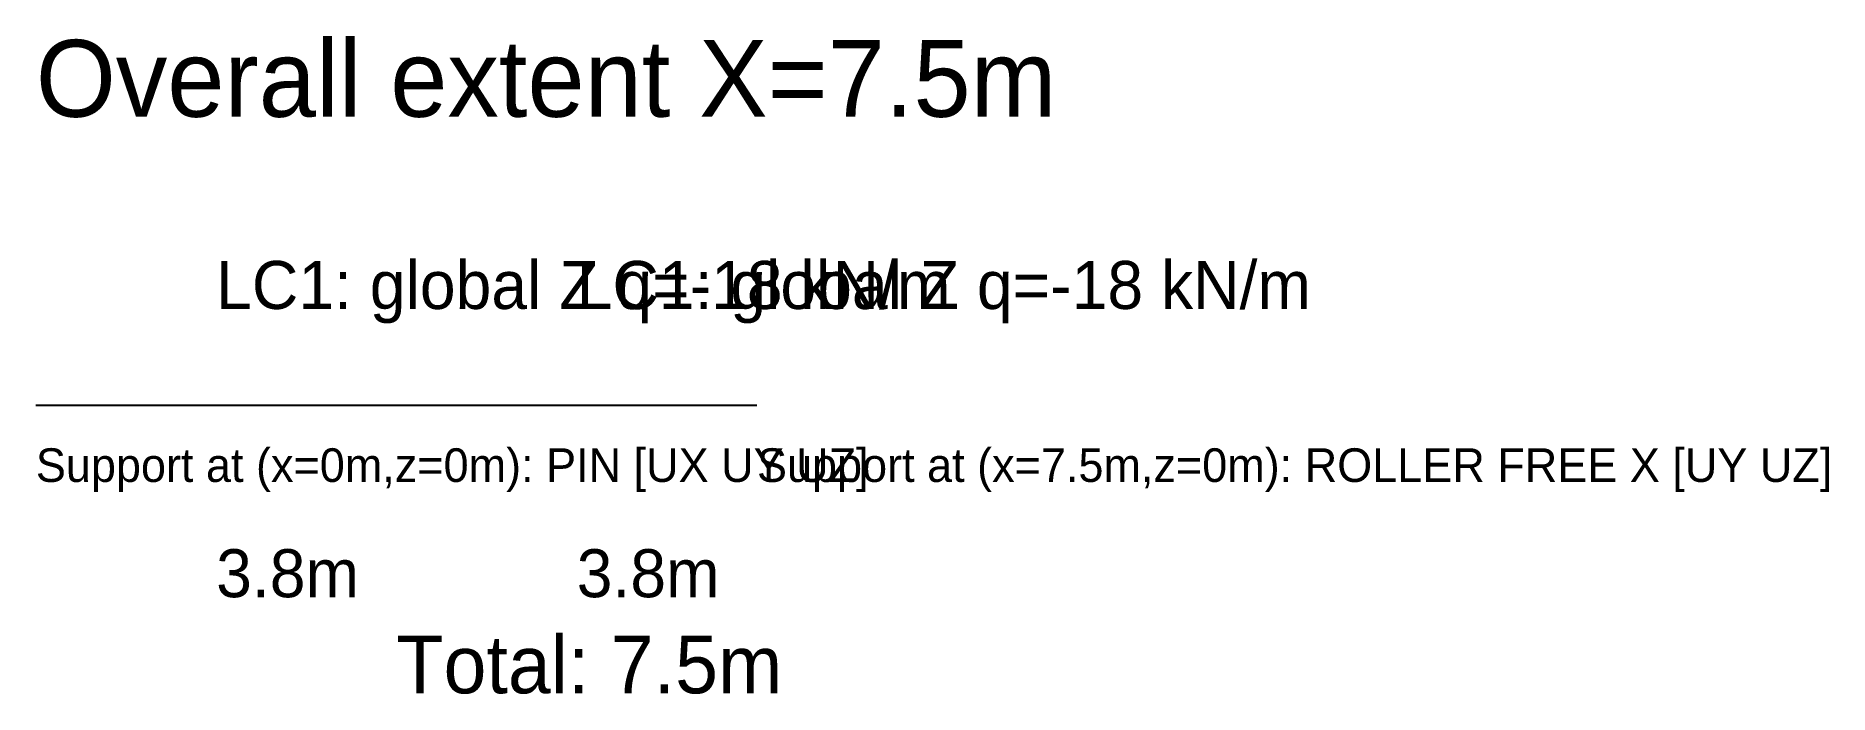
# Model space of a CAD drawing. Header units: metres. Extents: x 0 to 18.7, y -3 to 3.8.
import ezdxf

# ---------------------------------------------------------------- set-up
doc = ezdxf.new("R2010")
doc.units = ezdxf.units.M
for name, color, linetype in [('DIM', 5, 'CONTINUOUS'), ('LOAD', 1, 'CONTINUOUS'), ('STRUCT', 7, 'CONTINUOUS'), ('SUPPORT', 3, 'CONTINUOUS')]:
    doc.layers.add(name, color=color, linetype=linetype)

msp = doc.modelspace()

# ---------------------------------------------------------------- linework, layer by layer
at = {"layer": 'STRUCT'}
for p, q in [((0, 0), (3.75, 0)), ((3.75, 0), (7.5, 0))]:
    msp.add_line(p, q, dxfattribs=at)

# ---------------------------------------------------------------- texts
at = {"layer": 'DIM'}
for s, height, p in [('3.8m', 0.5, (1.875, -2)), ('3.8m', 0.5, (5.625, -2)), ('Total: 7.5m', 0.6, (3.75, -3))]:
    msp.add_text(s, height=height, dxfattribs=at).set_placement(p)
at = {"layer": 'LOAD'}
for p in [(1.875, 1), (5.625, 1)]:
    msp.add_text('LC1: global Z q=-18 kN/m', height=0.5, dxfattribs=at).set_placement(p)
at = {"layer": 'SUPPORT'}
for s, p in [('Support at (x=0m,z=0m): PIN [UX UY UZ]', (0, -0.8)), ('Support at (x=7.5m,z=0m): ROLLER FREE X [UY UZ]', (7.5, -0.8))]:
    msp.add_text(s, height=0.35, dxfattribs=at).set_placement(p)
at = {"layer": 'TEXT'}
msp.add_text('Overall extent X=7.5m', height=0.8, dxfattribs=at).set_placement((0, 3))

doc.saveas('drawing.dxf')
